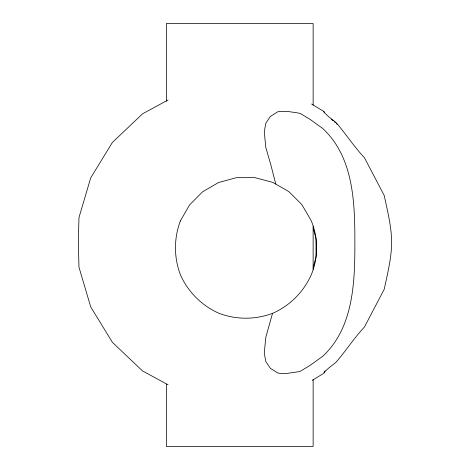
<?xml version="1.0" encoding="UTF-8"?>
<svg xmlns="http://www.w3.org/2000/svg" width="470" height="470" viewBox="0 0 470 470"><rect width="100%" height="100%" fill="white"/><g stroke="black" fill="none" stroke-linecap="round" stroke-linejoin="round"><path stroke-width="0.7" d="M272.547 313.279L265.826 337.219L264.269 353.064L265.826 361.565L270.391 368.339L277.658 372.916L279.844 373.397L287.117 373.397L298.139 371.794L300.471 371.177L309.971 365.46L322.59 356.389C353.687 327.772 354.909 281.683 354.862 242.385C354.909 203.081 353.687 156.992 322.59 128.375L309.971 119.304L300.471 113.587L298.139 112.97L287.117 111.367L279.844 111.367L277.658 111.848L270.391 116.425L265.826 123.199L264.269 131.7L265.826 147.545L271.002 165.434L275.778 184.111M313.137 267.806L316.04 256.814L315.975 238.337L313.179 228.056M324.018 372.528L325.034 370.889M312.215 380.371L323.959 373.186L325.034 371.447L329.018 367.746L335.85 362.429C345.532 351.354 353.475 338.864 363.516 328.06L364.414 327.096L384.225 289.25C387.521 273.793 391.457 258.277 391.669 242.385C391.457 226.487 387.521 210.971 384.225 195.514L364.414 157.667L363.516 156.704C353.475 145.9 345.532 133.41 335.85 122.335L329.018 117.018L325.034 113.317L323.959 111.578L311.598 104.011M168.037 99.981L142.463 113.881L112.389 142.445L90.734 177.819L78.966 217.598L78.331 242.385L78.966 267.166L90.734 306.945L112.389 342.319L142.463 370.883L168.037 384.783M323.959 111.578L323.677 111.69L324.359 112.782M331.321 119.386L333.048 120.737M334.199 121.636L335.345 122.541M336.262 123.369L337.078 124.315M313.137 105.016L313.137 23.5L166.386 23.5L166.386 101.344M313.137 226.188L313.137 269.516M313.137 379.672L313.137 446.5L166.386 446.5L166.386 384.078M180.357 220.976C173.777 238.454 173.841 257.707 180.55 275.144C188.258 292.158 201.918 305.723 218.991 313.308C236.469 319.894 255.721 319.823 273.158 313.114C290.172 305.412 303.738 291.747 311.322 274.68A70.218 69.619 -90 0 0 311.128 220.512L301.834 204.544L288.727 191.525L272.694 182.342L254.828 177.625L236.357 177.689L218.526 182.536L202.558 191.831L189.539 204.944L180.357 220.976"/></g></svg>
